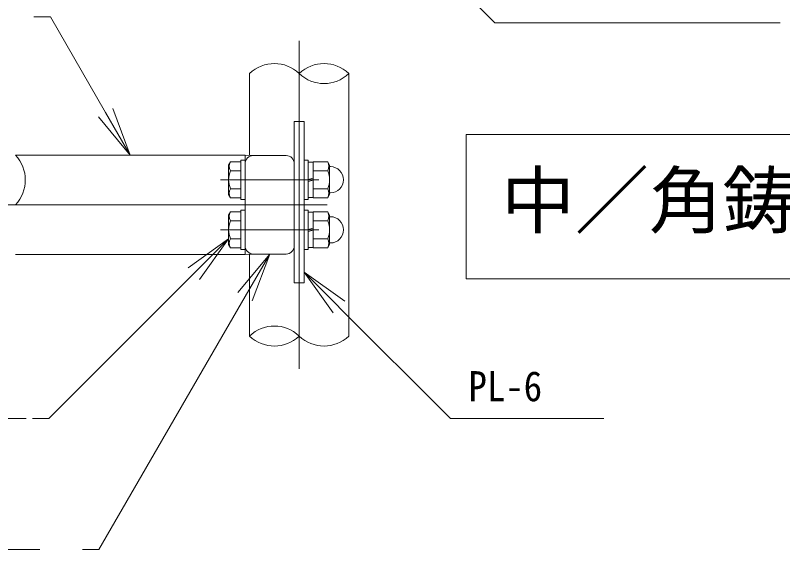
# Model space of a CAD drawing. Units: millimetres on the paper, scale 1:50, with parts at other scales. Extents: x 114 to 728, y 148 to 446.
# Drawn here: x 410.35 to 457.11, y 301.32 to 333.89 of the extents above; entities that cross this region are included whole.
import ezdxf
from ezdxf.enums import TextEntityAlignment as Align

# ---------------------------------------------------------------- set-up
doc = ezdxf.new("R2010")
doc.units = ezdxf.units.MM
doc.linetypes.add('USER1', pattern=[50.8, 31.75, -6.35, 6.35, -6.35])
doc.layers.add('LY_5', color=2, linetype='Continuous', lineweight=18)
doc.layers.add('LY_6', color=7, linetype='Continuous', lineweight=0)
doc.styles.add('ＭＳ ゴシック', font='')
doc.styles.get('ＭＳ ゴシック').set_extended_font_data('MS Gothic')

# ---------------------------------------------------------------- blocks, each defined once
blk = doc.blocks.new('-002-_U2')
at = {"color": 7, "linetype": 'Continuous', "lineweight": 0}
for p, q in [((-1, 0.1667), (0, 0)), ((0, 0), (-1, 0)), ((-1, -0.1667), (0, 0))]:
    blk.add_line(p, q, dxfattribs=at)

msp = doc.modelspace()

# ---------------------------------------------------------------- linework, layer by layer
at = {"layer": 'LY_5', "color": 7, "linetype": 'USER1', "lineweight": 0}
for p, q in [((427.649, 312.344), (427.649, 332.344)), ((422.849, 323.869), (428.849, 323.869)), ((408.349, 322.344), (429.349, 322.344)), ((422.849, 320.819), (428.849, 320.819))]:
    msp.add_line(p, q, dxfattribs=at)
at = {"layer": 'LY_5', "color": 7, "lineweight": 0}
for p, q in [((424.624, 325.355), (424.624, 330.344)), ((430.674, 314.344), (430.674, 330.344)), ((427.349, 317.592), (427.349, 327.418)), ((427.949, 327.418), (427.349, 327.418)), ((427.949, 317.592), (427.949, 327.418)), ((410.349, 325.369), (424.349, 325.369)), ((424.349, 325.369), (424.349, 319.319)), ((424.849, 325.344), (426.849, 325.344)), ((427.349, 324.844), (427.349, 319.844)), ((410.349, 319.319), (424.349, 319.319)), ((424.624, 314.344), (424.624, 319.333)), ((424.849, 319.344), (426.849, 319.344)), ((427.349, 317.592), (427.949, 317.592))]:
    msp.add_line(p, q, dxfattribs=at)
at = {"layer": 'LY_5', "color": 7}
for p, q in [((508.134, 326.624), (437.834, 326.624)), ((437.834, 326.624), (437.834, 317.824)), ((437.834, 317.824), (508.134, 317.824))]:
    msp.add_line(p, q, dxfattribs=at)
at = {"layer": 'LY_5'}
for p, q in [((424.099, 325.069), (424.349, 325.069)), ((424.099, 322.669), (424.099, 325.069)), ((424.349, 325.369), (424.849, 325.344)), ((424.349, 322.669), (424.349, 325.069)), ((427.949, 325.069), (428.199, 325.069)), ((427.949, 322.669), (427.949, 325.069)), ((428.199, 322.669), (428.199, 325.069)), ((423.462, 324.966), (423.349, 324.769)), ((423.349, 324.769), (423.349, 322.969)), ((424.099, 324.966), (423.462, 324.966)), ((424.099, 322.772), (424.099, 324.966)), ((424.349, 324.844), (424.349, 319.844)), ((428.199, 324.944), (428.499, 324.944)), ((428.199, 322.794), (428.199, 324.944)), ((428.499, 324.966), (429.385, 324.966)), ((428.499, 322.772), (428.499, 324.966)), ((428.499, 322.794), (428.499, 324.944)), ((429.385, 324.966), (429.499, 324.769)), ((429.499, 322.969), (429.499, 324.769)), ((429.549, 324.669), (429.499, 324.669)), ((424.099, 324.418), (423.462, 324.418)), ((428.499, 324.418), (429.385, 324.418)), ((428.499, 323.966), (428.199, 323.886)), ((428.499, 323.852), (428.199, 323.772)), ((424.099, 323.321), (423.462, 323.321)), ((428.499, 323.321), (429.385, 323.321)), ((423.462, 322.772), (423.349, 322.969)), ((424.099, 322.772), (423.462, 322.772)), ((428.199, 322.794), (428.499, 322.794)), ((428.499, 322.772), (429.385, 322.772)), ((429.385, 322.772), (429.499, 322.969)), ((429.549, 323.069), (429.499, 323.069)), ((424.349, 322.669), (424.099, 322.669)), ((428.199, 322.669), (427.949, 322.669)), ((423.462, 321.916), (423.349, 321.719)), ((424.099, 321.916), (423.462, 321.916)), ((424.099, 322.019), (424.349, 322.019)), ((424.099, 319.619), (424.099, 322.019)), ((424.099, 319.722), (424.099, 321.916)), ((424.349, 319.619), (424.349, 322.019)), ((427.949, 322.019), (428.199, 322.019)), ((427.949, 319.619), (427.949, 322.019)), ((428.199, 319.619), (428.199, 322.019)), ((428.199, 321.894), (428.499, 321.894)), ((428.199, 319.744), (428.199, 321.894)), ((428.499, 321.916), (429.385, 321.916)), ((428.499, 319.722), (428.499, 321.916)), ((428.499, 319.744), (428.499, 321.894)), ((429.385, 321.916), (429.499, 321.719)), ((423.349, 321.719), (423.349, 319.919)), ((424.099, 321.368), (423.462, 321.368)), ((428.499, 321.368), (429.385, 321.368)), ((429.499, 319.919), (429.499, 321.719)), ((429.549, 321.619), (429.499, 321.619)), ((428.499, 320.916), (428.199, 320.836)), ((428.499, 320.802), (428.199, 320.722)), ((423.462, 319.722), (423.349, 319.919)), ((424.099, 320.271), (423.462, 320.271)), ((428.499, 320.271), (429.385, 320.271)), ((429.385, 319.722), (429.499, 319.919)), ((429.549, 320.019), (429.499, 320.019)), ((424.099, 319.722), (423.462, 319.722)), ((424.349, 319.619), (424.099, 319.619)), ((428.199, 319.619), (427.949, 319.619)), ((428.199, 319.744), (428.499, 319.744)), ((428.499, 319.722), (429.385, 319.722)), ((424.349, 319.319), (424.849, 319.344))]:
    msp.add_line(p, q, dxfattribs=at)
for centre, radius, start, end in [((426.136, 328.774), 2.18, 46.071, 133.929), ((429.161, 328.774), 2.18, 46.071, 133.929), ((429.161, 331.914), 2.18, 226.071, 313.929), ((408.764, 323.857), 2.191, 316.3319, 43.6681), ((423.937, 324.692), 0.548, 150, 210), ((428.91, 324.692), 0.548, 330, 30), ((429.549, 323.869), 0.8, 270, 90), ((424.728, 323.869), 1.38, 156.5735, 203.4265), ((428.119, 323.869), 1.38, 336.5735, 23.4265), ((423.937, 323.047), 0.548, 150, 210), ((428.91, 323.047), 0.548, 330, 30), ((423.937, 321.642), 0.548, 150, 210), ((428.91, 321.642), 0.548, 330, 30), ((424.728, 320.819), 1.38, 156.5735, 203.4265), ((428.119, 320.819), 1.38, 336.5735, 23.4265), ((429.549, 320.819), 0.8, 270, 90), ((423.937, 319.997), 0.548, 150, 210), ((428.91, 319.997), 0.548, 330, 30), ((426.136, 312.774), 2.18, 46.071, 133.929), ((426.136, 315.914), 2.18, 226.071, 313.929), ((429.161, 315.914), 2.18, 226.071, 313.929)]:
    msp.add_arc(centre, radius, start, end, dxfattribs=at)
at = {"layer": 'LY_5', "color": 7, "lineweight": 0}
for centre, start, end in [((424.849, 324.844), 90, 180), ((426.849, 324.844), 0, 90), ((424.849, 319.844), 180, 270), ((426.849, 319.844), 270, 0)]:
    msp.add_arc(centre, 0.5, start, end, dxfattribs=at)
at = {"layer": 'LY_6'}
for p, q in [((432.795, 340.223), (439.574, 333.444)), ((412.484, 333.794), (411.484, 333.794)), ((415.849, 327.967), (412.484, 333.794)), ((439.574, 333.444), (440.574, 333.444)), ((440.574, 333.444), (456.969, 333.444)), ((421.227, 318.149), (412.397, 309.319)), ((424.349, 316.746), (415.442, 301.319)), ((430.07, 316.113), (436.864, 309.319)), ((396.169, 309.319), (411.004, 309.319)), ((412.397, 309.319), (411.397, 309.319)), ((436.864, 309.319), (437.864, 309.319)), ((437.864, 309.319), (446.214, 309.319)), ((392.785, 301.319), (411.831, 301.319)), ((415.442, 301.319), (414.442, 301.319))]:
    msp.add_line(p, q, dxfattribs=at)

# ---------------------------------------------------------------- block references
at = {"layer": 'LY_6', "xscale": 3, "yscale": 3}
for p, rotation in [((417.349, 325.369), 300), ((423.349, 320.271), 45), ((425.849, 319.344), 60), ((427.949, 318.235), 135)]:
    msp.add_blockref('-002-_U2', p, dxfattribs=dict(at, rotation=rotation))

# ---------------------------------------------------------------- texts
at = {"layer": 'LY_5', "color": 7, "style": 'ＭＳ ゴシック'}
msp.add_text('中／角鋳物詳細図 S=1／10', height=3.299, dxfattribs=at).set_placement((439.957, 319.974), align=Align.BOTTOM_LEFT)
at = {"layer": 'LY_6', "style": 'ＭＳ ゴシック', "width": 0.9}
msp.add_text('PL-6', height=1.833, dxfattribs=at).set_placement((437.964, 309.819), align=Align.BOTTOM_LEFT)

doc.saveas('drawing.dxf')
